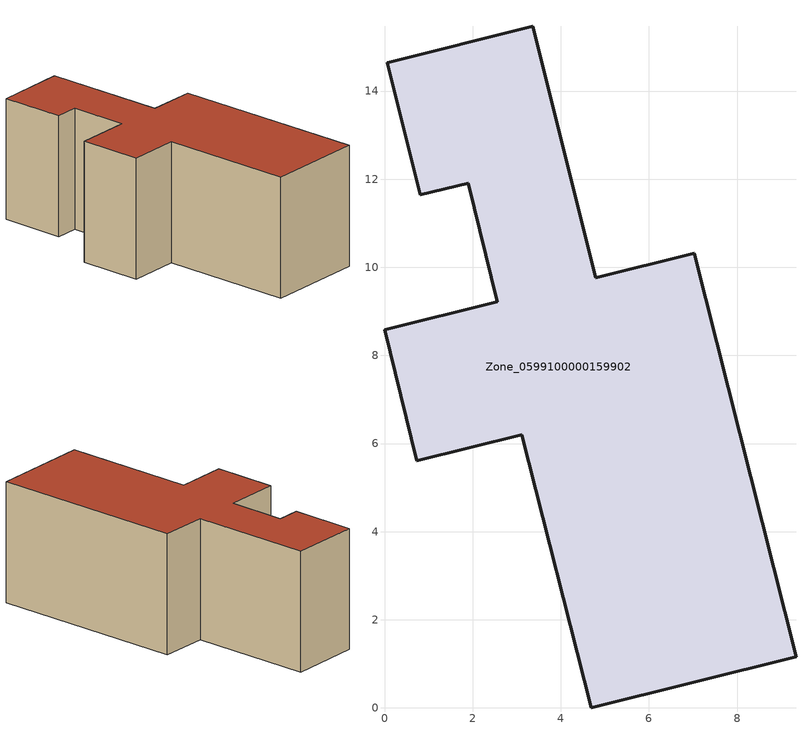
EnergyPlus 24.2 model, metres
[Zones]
Zone_0599100000159902
 floor ground (C_G): 3.37,15.47 4.79,9.76 7.03,10.32 9.34,1.17 4.69,0 3.12,6.2 0.73,5.61 0,8.58 2.56,9.21 1.9,11.91 0.81,11.64 0.06,14.64 z0
 wall outside (C_F): 0.73,5.61 3.12,6.2 4.69,0 9.34,1.17 7.03,10.32 4.79,9.76 3.37,15.47 0.06,14.64 0.81,11.64 1.9,11.91 2.56,9.21 0,8.58 0.73,5.61 z0:5.91
 roof outside (C_R): 4.79,9.76 3.37,15.47 0.06,14.64 0.81,11.64 1.9,11.91 2.56,9.21 0,8.58 0.73,5.61 3.12,6.2 4.69,0 9.34,1.17 7.03,10.32 z5.91
[BUILDING]
Pand.0599100000159902: North Axis=0; Terrain=City; Loads Convergence Tolerance Value=0.04; Temperature Convergence Tolerance Value=0.4; Solar Distribution=FullExterior; Maximum Number of Warmup Days=25; Minimum Number of Warmup Days=1
[Site:Location]
Rotterdam.The.Hague.AP_ZH_NLD Design_Conditions: Latitude=51.96; Longitude=4.45; Time Zone=1; Elevation=-4.5
[SITE:GROUNDTEMPERATURE:BUILDINGSURFACE]
18, 18, 18, 18, 18, 18, 18, 18, 18, 18, 18, 18
[MATERIAL] Thermal Absorptance=0.9; Solar Absorptance=0.7; Visible Absorptance=0.7
Name | Roughness | Thickness | Conductivity | Density | Specific Heat
G.TI.1965-1974 | MediumSmooth | 0.15 | 0.882353 | 540 | 1210
F.TI.1965-1974 | Rough | 0.3 | 0.697674 | 1920 | 840
R.TI.1965-1974 | MediumRough | 0.2 | 0.232558 | 1500 | 1000
[CONSTRUCTION]
C_G: G.TI.1965-1974
C_F: F.TI.1965-1974
C_R: R.TI.1965-1974
[ZONE]
Zone_0599100000159902: Type=1; Multiplier=1; Ceiling Height=Autocalculate; Volume=Autocalculate; Floor Area=autocalculate; Part of Total Floor Area=Yes
[ZONEINFILTRATION:DESIGNFLOWRATE]
Infil_Zone_0599100000159902: Zone or ZoneList or Space or SpaceList=Zone_0599100000159902; Schedule=AlwaysOn; Design Flow Rate Calculation Method=Flow/Area; Flow Rate per Floor Area=0.003; Constant Term Coefficient=1; Temperature Term Coefficient=0; Velocity Term Coefficient=0; Velocity Squared Term Coefficient=0
[HVACTEMPLATE:ZONE:IDEALLOADSAIRSYSTEM]
Zone_0599100000159902: Maximum Heating Supply Air Temperature=50; Minimum Cooling Supply Air Temperature=13; Maximum Heating Supply Air Humidity Ratio=0.0156; Minimum Cooling Supply Air Humidity Ratio=0.0077; Heating Limit=NoLimit; Cooling Limit=NoLimit; Dehumidification Control Type=ConstantSensibleHeatRatio; Cooling Sensible Heat Ratio=0.7; Dehumidification Setpoint=60; Humidification Control Type=None; Humidification Setpoint=30; Outdoor Air Method=None; Outdoor Air Flow Rate per Person=0.00944; Outdoor Air Flow Rate per Zone Floor Area=0; Outdoor Air Flow Rate per Zone=0; Demand Controlled Ventilation Type=None; Outdoor Air Economizer Type=NoEconomizer; Heat Recovery Type=None; Sensible Heat Recovery Effectiveness=0.7; Latent Heat Recovery Effectiveness=0.65
[ZONECONTROL:THERMOSTAT]
ThermostatControl_Zone_0599100000159902: Zone or ZoneList=Zone_0599100000159902; Control Type Schedule=DualSetpointControlType; Control 1=Thermostat_Zone_0599100000159902; Temperature Difference Between Cutout And Setpoint=0
[THERMOSTATSETPOINT:DUALSETPOINT]
Thermostat_Zone_0599100000159902: Heating Setpoint Temperature Schedule=HeatingSetpoint_Zone_0599100000159902; Cooling Setpoint Temperature Schedule=CoolingSetpoint_Zone_0599100000159902
[SCHEDULE:COMPACT]
HeatingSetpoint_Zone_0599100000159902: Through: 12/31, For: AllDays, Until: 24:00, 21
CoolingSetpoint_Zone_0599100000159902: Through: 12/31, For: AllDays, Until: 24:00, 24
DualSetpointControlType: Through: 12/31, For: AllDays, Until: 24:00, 4
AlwaysOn: Through: 12/31, For: AllDays, Until: 24:00, 1
